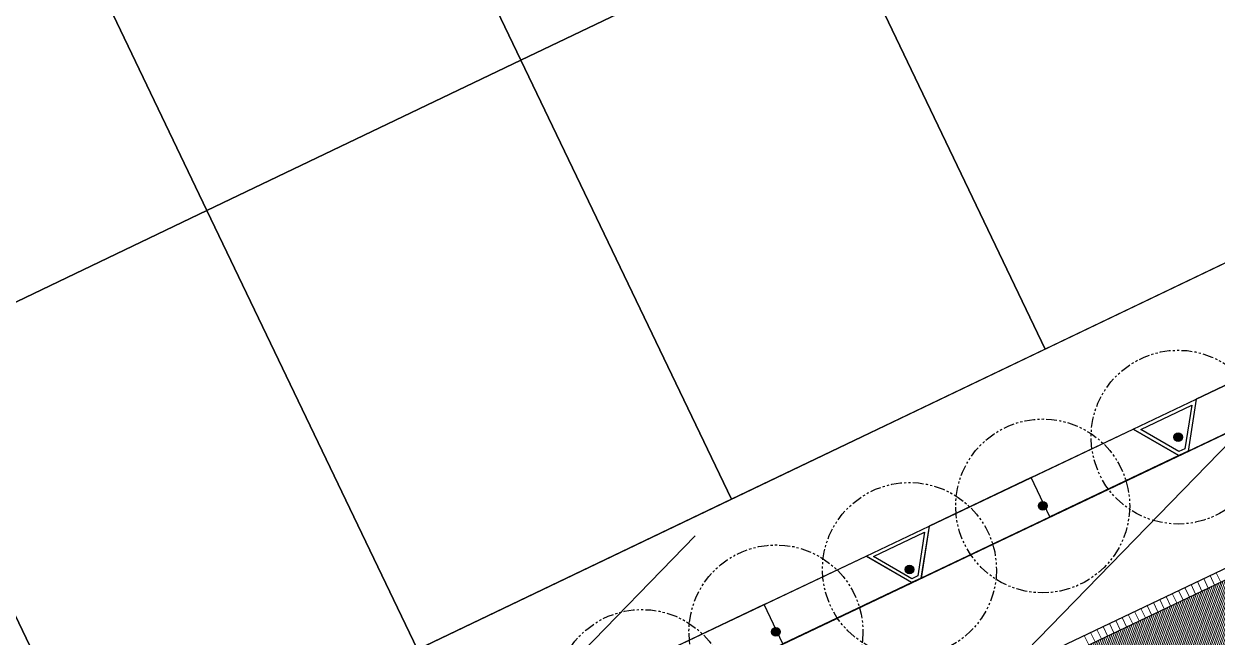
# Model space of a CAD drawing. Header units: metres. Extents: x 678805 to 1359287, y 2747329 to 5497370.
# Drawn here: x 679830.7 to 679899.3, y 2748807.2 to 2748842.5 of the extents above; entities that cross this region are included whole.
import ezdxf
from ezdxf.enums import TextEntityAlignment as Align

# ---------------------------------------------------------------- set-up
doc = ezdxf.new("R2010")
doc.units = ezdxf.units.M
doc.linetypes.add('XREF_MON_EIT SUPPORT$0$HIDDEN', pattern=[0.375, 0.25, -0.125])
doc.linetypes.add('XREF_MON_EIT SUPPORT$0$LIM ACERAS$0$PHANTOM2', pattern=[1.25, 0.625, -0.125, 0.125, -0.125, 0.125, -0.125])
for name, color, linetype in [('00_XREF_MON_HSC_PAVEMENT', 7, 'Continuous'), ('00_XREF_TWQ_URBAN CONTEXT', 7, 'Continuous'), ('XREF_MON_EIT SUPPORT$0$02-L-Material Change', 253, 'Continuous'), ('XREF_MON_EIT SUPPORT$0$02-L-Painted line', 254, 'Continuous'), ('XREF_MON_EIT SUPPORT$0$02-L-Parking', 252, 'Continuous'), ('XREF_MON_EIT SUPPORT$0$L-Límite Acera', 9, 'Continuous'), ('XREF_MON_EIT SUPPORT$0$L-Límite Parcela', 5, 'Continuous'), ('XREF_MON_EIT SUPPORT$0$SL_TREE_CANOPY_', 254, 'XREF_MON_EIT SUPPORT$0$HIDDEN'), ('XREF_MON_EIT SUPPORT$0$SL_TREE_TRUNK_', 254, 'Continuous'), ('XREF_MON_EIT SUPPORT$0$SL_Trees_out_of_scope_', 254, 'Continuous'), ('XREF_MON_GENERAL_LAYOUT$0$02-L-Plan Change', 8, 'Continuous'), ('XREF_MON_URBAN CONTEXT$0$Parcel', 7, 'Continuous'), ('XREF_MON_URBAN CONTEXT$0$XREF_MON_EIT SUPPORT', 7, 'Continuous')]:
    doc.layers.add(name, color=color, linetype=linetype)
doc.layers.add('02-L-Waterfeatures 01', color=7, linetype='Continuous', true_color=0x4da6ff)
doc.layers.add('XREF_MON_GENERAL_LAYOUT$0$02-L-Level Curves 0.25-0.75m', color=33, linetype='Continuous', lineweight=5)
doc.layers.add('XREF_MON_GENERAL_LAYOUT$0$02-L-Level Curves 0.50m', color=33, linetype='Continuous', lineweight=5)
doc.layers.add('XREF_MON_HSC_PAVEMENT$0$02-L-Joints-Paviment_07_Precast Concrete Blocks 60X40', color=7, linetype='Continuous', lineweight=5, true_color=0x999999)
doc.layers.add('XREF_MON_HSC_PAVEMENT$0$03-TR-Pavement_07_Precast Concrete Blocks 20X10', color=7, linetype='Continuous', lineweight=5, true_color=0x999999)
doc.styles.add('XREF_MON_GENERAL_LAYOUT$0$Standard', font='arial.ttf')

# ---------------------------------------------------------------- blocks, each defined once
blk = doc.blocks.new('XREF_MON_EIT SUPPORT$0$parking cada 2')
at = {"layer": 'XREF_MON_EIT SUPPORT$0$02-L-Parking', "color": 254}
for points in [[(679765.512, 2748757.786), (679768.129, 2748756.263), (679760.717, 2748752.736), (679759.647, 2748754.996), (679765.512, 2748757.786)], [(679753.781, 2748752.205), (679753.313, 2748749.213), (679760.725, 2748752.74), (679759.647, 2748754.996), (679753.781, 2748752.205)]]:
    blk.add_lwpolyline(points, dxfattribs=at)
blk = doc.blocks.new('XREF_MON_EIT SUPPORT$0$ALCORQUE 1')
at = {"layer": 'XREF_MON_EIT SUPPORT$0$02-L-Material Change', "color": 254, "ltscale": 7}
for points in [[(653000.384, 2717156.982), (652998.87, 2717159.598), (653002.859, 2717159.308), (653000.983, 2717156.938)], [(653000.504, 2717157.173), (652999.232, 2717159.371), (653002.468, 2717159.136), (653000.891, 2717157.145)]]:
    blk.add_lwpolyline(points, close=True, dxfattribs=at)
blk = doc.blocks.new('XREF_MON_EIT SUPPORT$0$trees_outofboundaries')
at = {"layer": 'XREF_MON_EIT SUPPORT$0$SL_TREE_TRUNK_'}
h = blk.add_hatch(color=256, dxfattribs=at)
h.dxf.hatch_style = 1
edge = h.paths.add_edge_path()
edge.add_arc((0, 0), 0.25, 0, 360)
at = {"layer": 'XREF_MON_EIT SUPPORT$0$SL_TREE_CANOPY_', "linetype": 'XREF_MON_EIT SUPPORT$0$LIM ACERAS$0$PHANTOM2'}
blk.add_circle((0, 0), 5, dxfattribs=at)
at = {"layer": 'XREF_MON_EIT SUPPORT$0$SL_TREE_TRUNK_'}
blk.add_circle((0, 0), 0.25, dxfattribs=at)
blk = doc.blocks.new('XREF_MON_EIT SUPPORT')
at = {"layer": 'XREF_MON_EIT SUPPORT$0$L-Límite Acera', "color": 254}
for p, q in [((679898.06, 2748820.871), (679909.8, 2748826.455)), ((679882.709, 2748813.566), (679894.448, 2748819.151)), ((679867.359, 2748806.261), (679879.098, 2748811.847))]:
    blk.add_line(p, q, dxfattribs=at)
at = {"layer": 'XREF_MON_EIT SUPPORT$0$L-Límite Acera'}
blk.add_lwpolyline([(679733.617, 2748750.361, 0.399635), (679746.717, 2748746.074), (679972.841, 2748853.679)], format="xyb", dxfattribs=at)
at = {"layer": 'XREF_MON_EIT SUPPORT$0$L-Límite Parcela'}
blk.add_lwpolyline([(680036.391, 2748894.173), (679742.384, 2748753.333)], dxfattribs=at)
at = {"layer": 'XREF_MON_EIT SUPPORT$0$02-L-Material Change', "color": 254, "rotation": 29.61659386372204}
for p in [(1455011.745, 63943.553), (1454996.395, 63936.248)]:
    blk.add_blockref('XREF_MON_EIT SUPPORT$0$ALCORQUE 1', p, dxfattribs=at)
at = {"layer": 'XREF_MON_EIT SUPPORT$0$02-L-Painted line'}
for p in [(144.287, 68.67), (128.936, 61.365), (113.586, 54.06)]:
    blk.add_blockref('XREF_MON_EIT SUPPORT$0$parking cada 2', p, dxfattribs=at)
at = {"layer": 'XREF_MON_EIT SUPPORT$0$SL_Trees_out_of_scope_'}
for p in [(679897.025, 2748818.686), (679889.243, 2748814.731), (679881.586, 2748811.078), (679873.914, 2748807.489), (679866.217, 2748803.774)]:
    blk.add_blockref('XREF_MON_EIT SUPPORT$0$trees_outofboundaries', p, dxfattribs=at)
blk = doc.blocks.new('XREF_MON_URBAN CONTEXT')
at = {"layer": 'XREF_MON_URBAN CONTEXT$0$Parcel'}
for points in [[(679877.291, 2748849.005), (679859.254, 2748840.364), (679847.589, 2748864.715), (679865.626, 2748873.355), (679877.291, 2748849.005)], [(679859.254, 2748840.364), (679841.216, 2748831.724), (679829.552, 2748856.074), (679847.589, 2748864.715), (679859.254, 2748840.364)], [(679907.425, 2748832.393), (679889.387, 2748823.753), (679877.291, 2748849.005), (679895.328, 2748857.645), (679907.425, 2748832.393)], [(679841.216, 2748831.724), (679823.179, 2748823.083), (679811.514, 2748847.434), (679829.552, 2748856.074), (679841.216, 2748831.724)], [(679889.387, 2748823.753), (679871.35, 2748815.112), (679859.254, 2748840.364), (679877.291, 2748849.005), (679889.387, 2748823.753)], [(679871.35, 2748815.112), (679853.313, 2748806.472), (679841.216, 2748831.724), (679859.254, 2748840.364), (679871.35, 2748815.112)], [(679853.313, 2748806.472), (679835.276, 2748797.831), (679823.179, 2748823.083), (679841.216, 2748831.724), (679853.313, 2748806.472)], [(679835.276, 2748797.831), (679817.239, 2748789.191), (679805.142, 2748814.443), (679823.179, 2748823.083), (679835.276, 2748797.831)]]:
    blk.add_lwpolyline(points, close=True, dxfattribs=at)
at = {"layer": 'XREF_MON_URBAN CONTEXT$0$XREF_MON_EIT SUPPORT'}
blk.add_blockref('XREF_MON_EIT SUPPORT', (0, 0), dxfattribs=at)
blk = doc.blocks.new('XREF_MON_HSC_PAVEMENT')
at = {"layer": 'XREF_MON_HSC_PAVEMENT$0$03-TR-Pavement_07_Precast Concrete Blocks 20X10'}
h = blk.add_hatch(dxfattribs=at)
h.set_pattern_fill('ANSI31', color=256, scale=0.0315, angle=25.5)
h.set_pattern_definition([(70.5, (0, 0), (-0.094275932128, 0.033384858509), [])])
edge = h.paths.add_edge_path()
edge.add_line((679846.747, 2748785.254), (679848.542, 2748781.477))
edge.add_line((679848.542, 2748781.477), (679851.428, 2748780.438))
edge.add_line((679851.428, 2748780.438), (679855.273, 2748782.267))
edge.add_line((679855.273, 2748782.267), (679856.277, 2748785.094))
edge.add_line((679856.277, 2748785.094), (679859.104, 2748784.09))
edge.add_line((679859.104, 2748784.09), (679862.949, 2748785.92))
edge.add_line((679862.949, 2748785.92), (679863.953, 2748788.747))
edge.add_line((679863.953, 2748788.747), (679866.78, 2748787.743))
edge.add_line((679866.78, 2748787.743), (679870.625, 2748789.573))
edge.add_line((679870.625, 2748789.573), (679871.629, 2748792.4))
edge.add_line((679871.629, 2748792.4), (679874.456, 2748791.396))
edge.add_line((679874.456, 2748791.396), (679878.294, 2748793.222))
edge.add_line((679878.294, 2748793.222), (679879.304, 2748796.052))
edge.add_line((679879.304, 2748796.052), (679882.132, 2748795.049))
edge.add_line((679882.132, 2748795.049), (679885.976, 2748796.878))
edge.add_line((679885.976, 2748796.878), (679886.946, 2748799.611))
edge.add_line((679886.946, 2748799.611), (679886.98, 2748799.704))
edge.add_line((679886.98, 2748799.704), (679889.807, 2748798.7))
edge.add_line((679889.807, 2748798.7), (679893.651, 2748800.53))
edge.add_line((679893.651, 2748800.53), (679894.655, 2748803.357))
edge.add_line((679894.655, 2748803.357), (679897.482, 2748802.353))
edge.add_line((679897.482, 2748802.353), (679901.327, 2748804.183))
edge.add_line((679901.327, 2748804.183), (679902.33, 2748807.009))
edge.add_line((679902.33, 2748807.009), (679905.158, 2748806.006))
edge.add_line((679905.158, 2748806.006), (679909.001, 2748807.835))
edge.add_line((679909.001, 2748807.835), (679909.972, 2748810.567))
edge.add_line((679909.972, 2748810.567), (679912.832, 2748809.658))
edge.add_line((679912.832, 2748809.658), (679916.677, 2748811.487))
edge.add_line((679916.677, 2748811.487), (679917.681, 2748814.314))
edge.add_line((679917.681, 2748814.314), (679920.508, 2748813.31))
edge.add_line((679920.508, 2748813.31), (679924.352, 2748815.139))
edge.add_line((679924.352, 2748815.139), (679925.356, 2748817.966))
edge.add_line((679925.356, 2748817.966), (679928.18, 2748816.961))
edge.add_line((679928.18, 2748816.961), (679932.025, 2748818.791))
edge.add_line((679932.025, 2748818.791), (679933.03, 2748821.618))
edge.add_line((679933.03, 2748821.618), (679935.857, 2748820.614))
edge.add_line((679935.857, 2748820.614), (679939.701, 2748822.444))
edge.add_line((679939.701, 2748822.444), (679940.705, 2748825.27))
edge.add_line((679940.705, 2748825.27), (679943.555, 2748824.267))
edge.add_line((679943.555, 2748824.267), (679947.475, 2748826.144))
edge.add_line((679947.475, 2748826.144), (679948.507, 2748829.047))
edge.add_line((679948.507, 2748829.047), (679946.708, 2748832.826))
edge.add_line((679946.708, 2748832.826), (679846.744, 2748785.257))
at = {"layer": 'XREF_MON_HSC_PAVEMENT$0$02-L-Joints-Paviment_07_Precast Concrete Blocks 60X40'}
blk.add_line((679846.744, 2748785.257), (679903.997, 2748812.502), dxfattribs=at)
for points in [[(679898.394, 2748809.835), (679898.137, 2748810.376)], [(679898.755, 2748810.007), (679898.498, 2748810.548)], [(679899.116, 2748810.179), (679898.859, 2748810.72)], [(679899.477, 2748810.351), (679899.22, 2748810.892)], [(679896.949, 2748809.148), (679896.692, 2748809.689)], [(679897.31, 2748809.32), (679897.053, 2748809.86)], [(679897.671, 2748809.492), (679897.414, 2748810.032)], [(679898.033, 2748809.663), (679897.775, 2748810.204)], [(679895.504, 2748808.46), (679895.247, 2748809.001)], [(679895.866, 2748808.632), (679895.608, 2748809.173)], [(679896.227, 2748808.804), (679895.969, 2748809.345)], [(679896.588, 2748808.976), (679896.331, 2748809.517)], [(679894.06, 2748807.773), (679893.802, 2748808.314)], [(679894.421, 2748807.945), (679894.163, 2748808.485)], [(679894.782, 2748808.117), (679894.525, 2748808.657)], [(679895.143, 2748808.288), (679894.886, 2748808.829)], [(679892.615, 2748807.085), (679892.357, 2748807.626)], [(679892.976, 2748807.257), (679892.719, 2748807.798)], [(679893.337, 2748807.429), (679893.08, 2748807.97)], [(679893.698, 2748807.601), (679893.441, 2748808.142)], [(679891.892, 2748806.741), (679891.635, 2748807.282)], [(679892.254, 2748806.913), (679891.996, 2748807.454)]]:
    blk.add_lwpolyline(points, dxfattribs=at)
blk = doc.blocks.new('XREF_MON_GENERAL_LAYOUT')
at = {"layer": 'XREF_MON_GENERAL_LAYOUT$0$02-L-Level Curves 0.25-0.75m', "ltscale": 0.3}
blk.add_line((679916.66, 2748835.561), (679887.022, 2748805.088), dxfattribs=at)
at = {"layer": 'XREF_MON_GENERAL_LAYOUT$0$02-L-Level Curves 0.50m', "ltscale": 0.3}
blk.add_line((679869.267, 2748813.008), (679839.629, 2748782.536), dxfattribs=at)
at = {"layer": 'XREF_MON_GENERAL_LAYOUT$0$02-L-Plan Change'}
for p, q in [((679846.847, 2748785.97, 0), (679946.089, 2748833.196, 0)), ((679847.105, 2748785.429, 0), (679946.347, 2748832.654, 0))]:
    blk.add_line(p, q, dxfattribs=at)
at = {"style": 'XREF_MON_GENERAL_LAYOUT$0$Standard'}
for tag, rotation, p in [('604,00', 330.26429, (679905.77, 2748776.558)), ('603,00', 330.26429, (679901.861, 2748753.477)), ('600,00', 133.82598, (679944.597, 2748745.153)), ('602,00', 330.26429, (679883.319, 2748738.727)), ('601,00', 117.89057, (679920.972, 2748732.87)), ('601,00', 330.26429, (679864.777, 2748723.976)), ('600,00', 40.88332, (679777.405, 2748705.444, 1.17)), ('602,00', 330.26429, (679941.275, 2748705.483)), ('601,00', 40.88332, (679701.798, 2748703.889, 1.17)), ('598,00', 62.09101, (679810.267, 2748702.619)), ('600,00', 330.26429, (679877.781, 2748691.131)), ('600,00', 19.55109, (679920.444, 2748685.496)), ('601,00', 330.26429, (679934.813, 2748683.804)), ('599,00', 330.26429, (679854.567, 2748679.061)), ('600,00', 88.39282, (679743.913, 2748675.572)), ('599,00', 20.60862, (679924.26, 2748675.216)), ('601,00', 88.39282, (679728.035, 2748671.318, -2)), ('602,00', 88.39282, (679711.826, 2748665.966, -1)), ('603,00', 88.39282, (679695.615, 2748660.611)), ('599,00', 40.88332, (679788.807, 2748655.829, 1.17)), ('601,00', 40.88332, (679627.612, 2748644.603, 1.17)), ('603,00', 41.70581, (679702.499, 2748628.484, 1.17)), ('600,00', 40.88332, (679645.925, 2748597.926, 1.17)), ('599,00', 34.22768, (679673.574, 2748555.136, 5.34))]:
    blk.add_attdef(tag, text='', height=1, rotation=rotation, dxfattribs=at).set_placement(p, align=Align.MIDDLE)
at = {"ltscale": 0.3, "style": 'XREF_MON_GENERAL_LAYOUT$0$Standard'}
for tag, rotation, p in [('603,50', 330.26429, (679911.501, 2748760.57)), ('602,50', 330.26429, (679892.865, 2748745.846)), ('600,50', 133.82598, (679933.048, 2748738.729)), ('601,50', 330.26429, (679873.581, 2748731.671)), ('601,50', 101.28567, (679909.522, 2748726.945)), ('602,50', 330.26429, (679948.625, 2748713.86)), ('600,50', 39.60595, (679743.243, 2748706.971)), ('600,50', 330.26429, (679880.266, 2748702.726)), ('600,50', 17.35374, (679917.615, 2748690.554)), ('599,50', 330.26429, (679867.197, 2748684.716)), ('599,50', 18.89439, (679921.71, 2748680.578)), ('599,50', 39.60595, (679778.991, 2748677.241)), ('600,50', 88.39282, (679735.925, 2748673.586)), ('601,50', 88.39282, (679719.906, 2748668.581)), ('602,50', 88.39282, (679703.474, 2748663.452)), ('601,50', 39.60595, (679610.513, 2748662.061)), ('598,50', 330.26429, (679861.765, 2748662.397)), ('600,00', 41.70581, (679752.308, 2748637.685)), ('601,00', 41.70581, (679736.044, 2748634.538)), ('599,00', 35.08346, (679763.043, 2748634.415, 1.17)), ('602,00', 41.70581, (679720.174, 2748633.096, 1.17)), ('600,00', 35.08346, (679747.063, 2748629.903, 1.17)), ('601,00', 35.08346, (679731.246, 2748625.239, 1.17)), ('600,50', 39.60595, (679636.92, 2748621.339)), ('602,00', 35.08346, (679715.4, 2748620.639, 1.17)), ('599,50', 28.7604, (679659.482, 2748574.323))]:
    blk.add_attdef(tag, text='', height=1, rotation=rotation, dxfattribs=at).set_placement(p, align=Align.MIDDLE)

msp = doc.modelspace()

# ---------------------------------------------------------------- block references
at = {"layer": '00_XREF_MON_HSC_PAVEMENT'}
msp.add_blockref('XREF_MON_HSC_PAVEMENT', (0, 0), dxfattribs=at)
at = {"layer": '00_XREF_TWQ_URBAN CONTEXT'}
msp.add_blockref('XREF_MON_URBAN CONTEXT', (0, 0), dxfattribs=at)
at = {"layer": '02-L-Waterfeatures 01', "color": 18, "true_color": 0x000000}
msp.add_blockref('XREF_MON_GENERAL_LAYOUT', (0, 0), dxfattribs=at)

doc.saveas('drawing.dxf')
